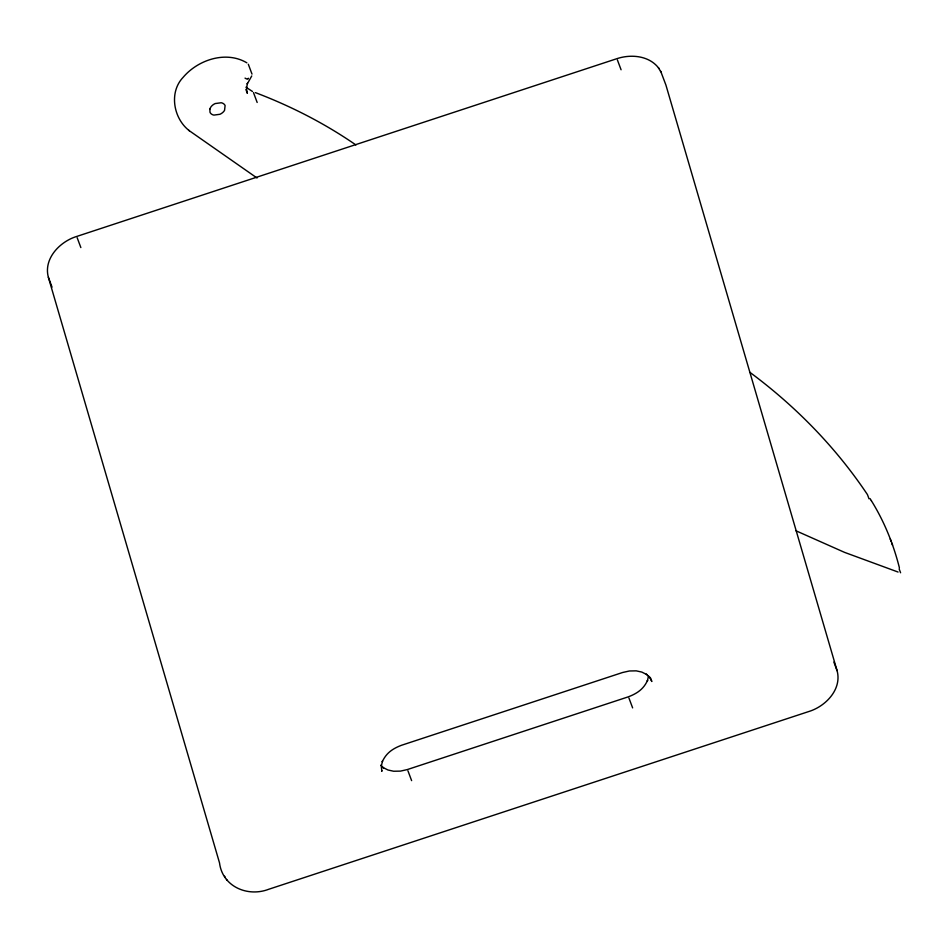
<?xml version="1.0" encoding="UTF-8"?>
<svg xmlns="http://www.w3.org/2000/svg" width="948" height="948" viewBox="0 0 948 948"><rect width="100%" height="100%" fill="white"/><g stroke="black" fill="none" stroke-linecap="round" stroke-linejoin="round"><path stroke-width="1.42" d="M648.55 675.817L647.377 681.079L647.567 680.332C643.668 689.018 637.281 693.391 628.477 696.78L407.296 769.575L400.471 771.115L393.621 771.234L388.028 770.013L382.885 767.442L383.561 767.904L380.729 765.178M251.753 75.935L247.238 84.017L247.428 83.258L246.504 88.922L247.321 93.295L245.935 89.61M898.076 572.047L844.538 552.364L796 530.797M255.391 92.62C290.787 106.046 324.749 123.418 355.915 144.949M252.476 91.47L245.935 87.204M245.034 78.127L246.753 79.016M246.847 62.817C226.039 50.445 198.037 59.724 183.154 77.309C168.661 92.418 173.52 118.654 189.327 130.729M188.64 130.255L257.026 177.999M749.821 372.28C795.502 406.076 835.852 447.314 867.456 494.619L869.02 498.814M658.457 67.806C648.799 55.505 630.752 54.024 616.804 58.705L76.67 236.467C59.925 241.55 43.3 258.638 48.372 277.302L219.521 862.893C222.484 886.771 247.795 897.306 268.651 889.295L808.786 711.533C825.53 706.45 842.156 689.362 837.084 670.698L665.934 85.107L660.898 71.787L658.457 67.806L658.919 68.576M870.063 498.624L871.402 500.757M226.525 879.424L226.999 880.194M660.412 71.005L660.898 71.787M871.331 500.651C884.2 521.341 893.466 544.199 899.403 567.805M224.558 876.213L225.043 876.995M899.119 568.836L900.588 572.77M617.397 59.937L621.082 69.773M833.873 662.083L837.084 670.698M650.447 677.832L651.821 681.517L649.605 677.062L650.079 677.82L646.311 674.194L646.974 674.656L641.832 672.085L636.238 670.852L629.401 670.983L622.575 672.511L401.383 745.318C392.579 748.695 386.191 753.067 382.293 761.765L382.482 761.019L381.309 766.268L381.866 771.317L381.712 770.416M628.939 698.06L632.624 707.895M248.317 64.251L252.002 74.098M253.495 92.62L257.169 102.467M407.936 770.795L411.622 780.631M77.179 237.735L80.853 247.57M48.372 277.302L52.045 287.149M890.255 538.997L891.084 541.213M891.736 542.931L892.554 545.159M209.84 109.15L210.006 112.291A7.477 5.51 -20.5 0 0 213.881 115.099L219.912 114.293A8.805 6.482 -20.5 0 0 224.558 110.347L225.103 105.56A7.477 5.51 -20.5 0 0 221.228 102.751L215.196 103.557A8.805 6.482 -20.5 0 0 210.551 107.503L209.84 109.15M248.34 78.4L247.57 78.957L248.4 78.423"/></g></svg>
